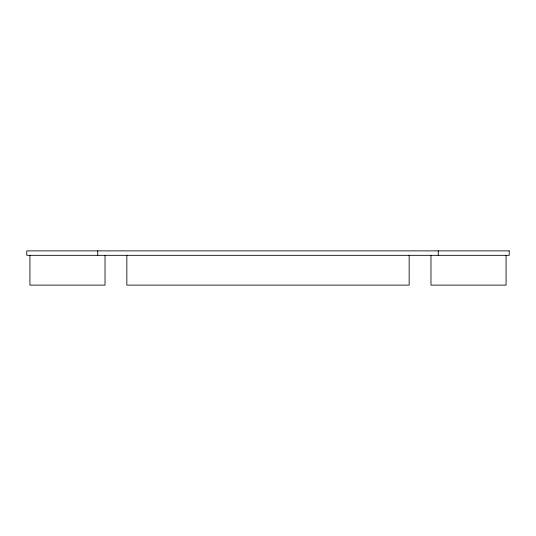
<?xml version="1.0" encoding="UTF-8"?>
<svg xmlns="http://www.w3.org/2000/svg" width="536" height="536" viewBox="0 0 536 536"><rect width="100%" height="100%" fill="white"/><g stroke="black" fill="none" stroke-linecap="round" stroke-linejoin="round"><path stroke-width="0.8" d="M506.064 255.33L506.064 285.119L430.978 285.119L430.978 255.33M438.247 250.882L438.247 255.33M409.156 255.33L409.156 285.119L126.844 285.119L126.844 255.33M105.023 255.33L105.023 285.119L29.936 285.119L29.936 255.33M97.753 250.882L97.753 255.33M509.2 250.882L26.8 250.882L26.8 255.33L509.2 255.33L509.2 250.882"/></g></svg>
